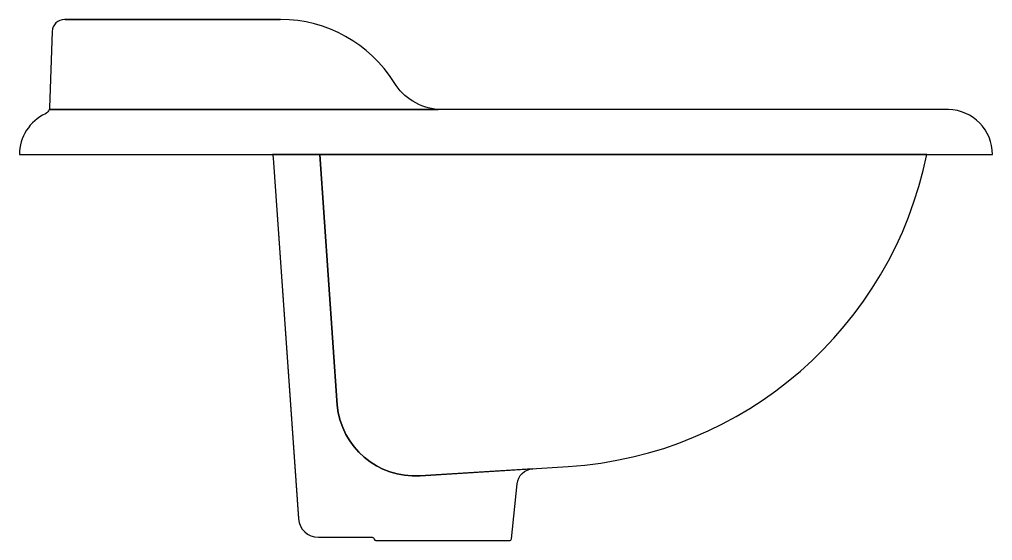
# Model space of a CAD drawing. Extents: x -670.866 to -670.381, y 595.915 to 596.175.
import ezdxf

# ---------------------------------------------------------------- set-up
doc = ezdxf.new("R2010")
doc.units = 0
doc.header["$LTSCALE"] = 0.279984
doc.header["$MEASUREMENT"] = 0
doc.layers.get('0').update_dxf_attribs({"linetype": 'CONTINUOUS'})

msp = doc.modelspace()

# ---------------------------------------------------------------- linework, layer by layer
at = {"linetype": 'CONTINUOUS', "flags": 128}
for points in [[(-670.73562, 596.17546), (-670.84333, 596.17546, 0.404027), (-670.84951, 596.16949), (-670.85084, 596.13137, -0.064812), (-670.85098, 596.13051), (-670.65714, 596.13051, -0.239332), (-670.67905, 596.14394, 0.257816)], [(-670.40281, 596.13051), (-670.85098, 596.13051, -0.213827), (-670.85279, 596.12843, 0.292), (-670.8658, 596.10804), (-670.38083, 596.10804, 0.40782)], [(-670.60988, 595.9513), (-670.66614, 595.94773, -0.4053), (-670.70744, 595.98299), (-670.71618, 596.10804), (-670.73965, 596.10804, -0.045748), (-670.73938, 596.10642), (-670.72679, 595.92635, 0.392476), (-670.71682, 595.91709), (-670.69005, 595.91709, -0.380304), (-670.68906, 595.91621, 0.340717), (-670.68821, 595.91546), (-670.62156, 595.91546, 0.384902), (-670.62057, 595.91636), (-670.61779, 595.94368, -0.366797)], [(-670.41361, 596.10804), (-670.71618, 596.10804), (-670.70744, 595.98299, 0.4053), (-670.66614, 595.94773), (-670.5923, 595.95242, 0.33865)]]:
    msp.add_lwpolyline(points, format="xyb", close=True, dxfattribs=at)
at = {"linetype": 'CONTINUOUS'}
for points in [[(-670.84308, 596.17546), (-670.73586, 596.17546)], [(-670.73938, 596.10642), (-670.7268, 595.92644)]]:
    msp.add_lwpolyline(points, dxfattribs=at)

doc.saveas('drawing.dxf')
